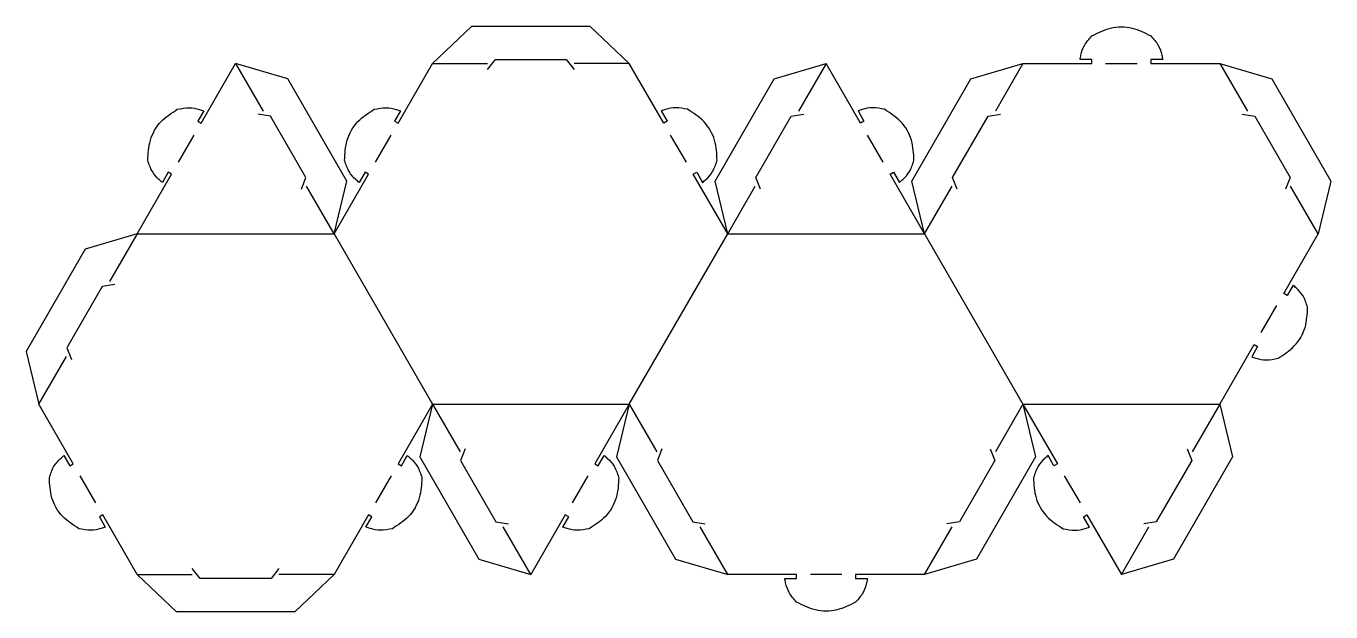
# Model space of a CAD drawing. Extents: x 51 to 163, y 167 to 218.
import ezdxf

# ---------------------------------------------------------------- set-up
doc = ezdxf.new("R2010")
doc.units = 0
doc.layers.get('0').update_dxf_attribs({"linetype": 'CONTINUOUS'})

msp = doc.modelspace()

# ---------------------------------------------------------------- linework, layer by layer
at = {"color": 5}
for points in [[(85.674468, 214.48889), (89.061121, 217.706209), (99.221081, 217.706209), (102.607734, 214.48889)], [(65.992587, 210.405479), (65.484589, 209.5256), (65.777883, 209.356267), (68.741203, 214.48889)], [(77.207835, 199.824259), (78.300789, 204.365847), (73.220811, 213.164625), (68.741205, 214.488893)], [(82.925852, 210.405479), (82.417855, 209.5256), (82.711149, 209.356267), (85.674468, 214.48889)], [(90.415782, 213.980893), (91.093112, 214.827557), (97.18909, 214.827557), (97.86642, 213.980893)], [(105.356352, 210.405482), (105.86435, 209.525603), (105.571056, 209.35627), (102.607737, 214.488893)], [(111.074369, 199.824257), (109.981416, 204.365844), (115.061393, 213.164622), (119.540999, 214.48889)], [(122.289621, 210.405482), (122.797618, 209.525603), (122.504324, 209.35627), (119.541005, 214.488893)], [(128.007638, 199.824257), (126.914684, 204.365844), (131.994662, 213.164622), (136.474268, 214.48889)], [(136.474268, 214.48889), (142.400912, 214.48889), (142.400912, 214.827557), (141.384915, 214.827557)], [(148.496886, 214.827557), (147.480889, 214.827557), (147.480889, 214.48889), (153.407533, 214.48889)], [(153.407536, 214.488893), (157.887142, 213.164627), (162.96712, 204.365847), (161.874166, 199.824259)], [(74.397241, 203.676359), (74.791807, 204.686274), (71.743818, 209.965543), (70.671921, 210.128797)], [(113.884964, 203.676356), (113.490398, 204.686271), (116.538386, 209.96554), (117.610283, 210.128794)], [(130.818232, 203.676356), (130.423666, 204.686271), (133.471655, 209.96554), (134.543552, 210.128794)], [(155.338252, 210.128797), (156.410149, 209.965543), (159.458138, 204.686274), (159.063571, 203.676359)], [(60.274573, 199.824257), (63.237892, 204.956877), (62.944601, 205.12621), (62.436604, 204.246332)], [(77.207838, 199.824257), (80.171157, 204.956877), (79.877866, 205.12621), (79.369869, 204.246332)], [(111.074367, 199.824259), (108.111047, 204.95688), (108.404338, 205.126213), (108.912335, 204.246335)], [(128.007635, 199.824259), (125.044316, 204.95688), (125.337607, 205.126213), (125.845604, 204.246335)], [(60.27457, 199.824259), (55.794964, 198.499994), (50.714986, 189.701214), (51.80794, 185.159626)], [(159.712132, 195.402182), (159.204135, 194.522306), (158.910844, 194.691636), (161.874163, 199.824259)], [(58.343854, 195.464163), (57.271957, 195.300909), (54.223968, 190.02164), (54.618534, 189.011725)], [(153.407533, 185.159626), (156.370853, 190.292246), (156.664146, 190.122916), (156.156149, 189.243037)], [(53.969976, 180.737531), (54.477976, 179.85765), (54.77127, 180.026983), (51.807937, 185.159626)], [(85.674502, 185.159606), (82.711169, 180.026963), (83.004462, 179.85763), (83.512462, 180.737511)], [(85.674468, 185.159626), (84.581509, 180.618021), (89.661509, 171.819202), (94.141135, 170.49493)], [(102.607768, 185.159606), (99.644434, 180.026963), (99.937728, 179.85763), (100.445728, 180.737511)], [(102.607734, 185.159626), (101.514775, 180.618021), (106.594775, 171.819202), (111.0744, 170.49493)], [(136.474302, 185.159606), (137.567261, 180.618002), (132.487261, 171.819182), (128.007635, 170.494911)], [(136.474268, 185.159626), (139.437601, 180.026983), (139.144307, 179.85765), (138.636307, 180.737531)], [(153.407567, 185.159606), (154.500526, 180.618002), (149.420526, 171.819182), (144.940901, 170.494911)], [(88.485077, 181.30751), (88.090508, 180.297589), (91.138508, 175.018298), (92.21041, 174.855043)], [(105.418342, 181.30751), (105.023773, 180.297589), (108.071773, 175.018298), (109.143676, 174.855043)], [(133.663693, 181.30749), (134.058262, 180.297569), (131.010262, 175.018278), (129.938359, 174.855024)], [(150.596958, 181.30749), (150.991528, 180.297569), (147.943528, 175.018278), (146.871625, 174.855024)], [(60.274604, 170.49493), (57.31127, 175.627573), (57.017976, 175.45824), (57.525976, 174.578358)], [(79.956462, 174.578339), (80.464462, 175.45822), (80.171169, 175.627553), (77.207835, 170.494911)], [(96.889728, 174.578339), (97.397728, 175.45822), (97.104434, 175.627553), (94.141101, 170.494911)], [(142.192307, 174.578358), (141.684307, 175.45824), (141.977601, 175.627573), (144.940934, 170.49493)], [(72.466522, 171.002908), (71.789191, 170.156244), (65.693214, 170.156244), (65.015883, 171.002908)], [(77.207835, 170.494911), (73.821183, 167.277591), (63.661222, 167.277591), (60.27457, 170.494911)], [(115.985016, 170.156244), (117.001013, 170.156244), (117.001013, 170.494911), (111.074369, 170.494911)], [(128.007635, 170.494911), (122.080991, 170.494911), (122.080991, 170.156244), (123.096988, 170.156244)]]:
    msp.add_lwpolyline(points, dxfattribs=at)
at = {"color": 1}
for points in [[(68.741205, 214.488893), (71.111861, 210.382797)], [(85.674468, 214.48889), (90.415782, 214.48889)], [(102.607734, 214.48889), (97.86642, 214.48889)], [(119.540999, 214.48889), (117.170344, 210.382794)], [(136.474268, 214.48889), (134.103612, 210.382794)], [(143.58624, 214.48889), (146.295562, 214.48889)], [(153.407536, 214.488893), (155.778192, 210.382797)], [(63.830558, 205.983404), (65.185217, 208.329743)], [(80.763824, 205.983404), (82.118482, 208.329743)], [(107.518381, 205.983407), (106.163722, 208.329746)], [(124.451649, 205.983407), (123.096991, 208.329746)], [(77.207835, 199.824259), (74.83718, 203.930356)], [(111.074369, 199.824257), (113.445025, 203.930353)], [(128.007638, 199.824257), (130.378293, 203.930353)], [(161.874166, 199.824259), (159.503511, 203.930356)], [(60.27457, 199.824259), (57.903914, 195.718163)], [(60.274604, 199.824341), (77.207937, 199.824341), (85.674604, 185.15951), (102.607655, 185.15951), (111.074321, 199.824341), (128.007655, 199.824341), (136.474321, 185.15951), (153.407655, 185.15951)], [(156.963519, 191.318773), (158.318177, 193.665112)], [(51.80794, 185.159626), (54.178595, 189.265722)], [(85.674468, 185.159626), (88.045135, 181.05351)], [(102.607734, 185.159626), (104.9784, 181.05351)], [(136.474302, 185.159606), (134.103635, 181.05349)], [(153.407567, 185.159606), (151.036901, 181.05349)], [(56.718604, 176.654103), (55.363937, 179.000453)], [(82.118502, 179.000434), (80.763835, 176.654083)], [(99.051768, 179.000434), (97.697101, 176.654083)], [(140.030268, 179.000453), (141.384934, 176.654103)], [(94.141135, 170.49493), (91.770468, 174.601043)], [(111.0744, 170.49493), (108.703734, 174.601043)], [(128.007635, 170.494911), (130.378302, 174.601024)], [(144.940901, 170.494911), (147.311567, 174.601024)], [(60.27457, 170.494911), (65.015883, 170.494911)], [(77.207835, 170.494911), (72.466522, 170.494911)], [(120.895663, 170.494911), (118.186341, 170.494911)]]:
    msp.add_lwpolyline(points, dxfattribs=at)
at = {"color": 5}
for points, knots in [([(141.384915, 214.827557), (141.40823, 214.953133), (141.485066, 215.366966), (141.730897, 216.114563), (142.165155, 216.597412), (142.400912, 216.859548)], [0, 0, 0, 0, 0.383747, 1.26463, 2.310838, 2.310838, 2.310838, 2.310838]), ([(142.400912, 216.859548), (142.925405, 217.129136), (144.00122, 217.6821), (145.880581, 217.6821), (146.956396, 217.129136), (147.480889, 216.859548)], [0, 0, 0, 0, 1.754114, 3.597958, 5.352072, 5.352072, 5.352072, 5.352072]), ([(147.480889, 216.859548), (147.716646, 216.597412), (148.150904, 216.114563), (148.396735, 215.366966), (148.473571, 214.953133), (148.496886, 214.827557)], [0, 0, 0, 0, 1.046208, 1.927092, 2.310838, 2.310838, 2.310838, 2.310838]), ([(61.184844, 206.142208), (61.21362, 206.731225), (61.272646, 207.939391), (62.212328, 209.566965), (63.229117, 210.222167), (63.724832, 210.541598)], [0, 0, 0, 0, 1.754113, 3.597957, 5.352072, 5.352072, 5.352072, 5.352072]), ([(63.724832, 210.541598), (64.069727, 210.6147), (64.705016, 210.749354), (65.47537, 210.588451), (65.872177, 210.448075), (65.992587, 210.405479)], [0, 0, 0, 0, 1.046208, 1.927091, 2.310838, 2.310838, 2.310838, 2.310838]), ([(78.118109, 206.142208), (78.146886, 206.731225), (78.205912, 207.939391), (79.145594, 209.566965), (80.162382, 210.222167), (80.658098, 210.541598)], [0, 0, 0, 0, 1.754113, 3.597957, 5.352072, 5.352072, 5.352072, 5.352072]), ([(80.658098, 210.541598), (81.002993, 210.6147), (81.638282, 210.749354), (82.408635, 210.588451), (82.805443, 210.448075), (82.925852, 210.405479)], [0, 0, 0, 0, 1.046208, 1.927091, 2.310838, 2.310838, 2.310838, 2.310838]), ([(107.624107, 210.5416), (107.279212, 210.614703), (106.643923, 210.749357), (105.873569, 210.588453), (105.476762, 210.448078), (105.356352, 210.405482)], [0, 0, 0, 0, 1.046208, 1.927091, 2.310838, 2.310838, 2.310838, 2.310838]), ([(110.164095, 206.14221), (110.135319, 206.731228), (110.076293, 207.939393), (109.136611, 209.566968), (108.119822, 210.222169), (107.624107, 210.5416)], [0, 0, 0, 0, 1.754113, 3.597957, 5.352072, 5.352072, 5.352072, 5.352072]), ([(124.557375, 210.5416), (124.21248, 210.614703), (123.577191, 210.749357), (122.806838, 210.588453), (122.41003, 210.448078), (122.289621, 210.405482)], [0, 0, 0, 0, 1.046208, 1.927091, 2.310838, 2.310838, 2.310838, 2.310838]), ([(127.097364, 206.14221), (127.068587, 206.731228), (127.009561, 207.939393), (126.06988, 209.566968), (125.053091, 210.222169), (124.557375, 210.5416)], [0, 0, 0, 0, 1.754113, 3.597957, 5.352072, 5.352072, 5.352072, 5.352072]), ([(62.436604, 204.246332), (62.339509, 204.329312), (62.019537, 204.60277), (61.495014, 205.189465), (61.293982, 205.806968), (61.184844, 206.142208)], [0, 0, 0, 0, 0.383747, 1.264632, 2.31084, 2.31084, 2.31084, 2.31084]), ([(79.369869, 204.246332), (79.272775, 204.329312), (78.952802, 204.60277), (78.428279, 205.189465), (78.227248, 205.806968), (78.118109, 206.142208)], [0, 0, 0, 0, 0.383747, 1.264632, 2.31084, 2.31084, 2.31084, 2.31084]), ([(108.912335, 204.246335), (109.00943, 204.329314), (109.329402, 204.602773), (109.853926, 205.189467), (110.054957, 205.806971), (110.164095, 206.14221)], [0, 0, 0, 0, 0.383747, 1.264632, 2.31084, 2.31084, 2.31084, 2.31084]), ([(125.845604, 204.246335), (125.942698, 204.329314), (126.262671, 204.602773), (126.787194, 205.189467), (126.988225, 205.806971), (127.097364, 206.14221)], [0, 0, 0, 0, 0.383747, 1.264632, 2.31084, 2.31084, 2.31084, 2.31084]), ([(160.963892, 193.506309), (160.854754, 193.841548), (160.653722, 194.459051), (160.129199, 195.045744), (159.809227, 195.319202), (159.712132, 195.402182)], [0, 0, 0, 0, 1.046208, 1.927091, 2.310838, 2.310838, 2.310838, 2.310838]), ([(158.423904, 189.106919), (158.919619, 189.426349), (159.936408, 190.08155), (160.87609, 191.709125), (160.935115, 192.917291), (160.963892, 193.506309)], [0, 0, 0, 0, 1.754114, 3.597958, 5.352072, 5.352072, 5.352072, 5.352072]), ([(156.156149, 189.243037), (156.276559, 189.200441), (156.673366, 189.060065), (157.443719, 188.899162), (158.079008, 189.033816), (158.423904, 189.106919)], [0, 0, 0, 0, 0.383747, 1.26463, 2.310838, 2.310838, 2.310838, 2.310838]), ([(52.718214, 178.84165), (52.827352, 179.17689), (53.028384, 179.794396), (53.552908, 180.381092), (53.872882, 180.654551), (53.969976, 180.737531)], [0, 0, 0, 0, 1.046212, 1.927099, 2.310847, 2.310847, 2.310847, 2.310847]), ([(83.512462, 180.737511), (83.609557, 180.654531), (83.92953, 180.381072), (84.454055, 179.794376), (84.655086, 179.17687), (84.764225, 178.84163)], [0, 0, 0, 0, 0.383749, 1.264635, 2.310847, 2.310847, 2.310847, 2.310847]), ([(100.445728, 180.737511), (100.542823, 180.654531), (100.862796, 180.381072), (101.38732, 179.794376), (101.588352, 179.17687), (101.697491, 178.84163)], [0, 0, 0, 0, 0.383749, 1.264635, 2.310847, 2.310847, 2.310847, 2.310847]), ([(138.636307, 180.737531), (138.539213, 180.654551), (138.219239, 180.381092), (137.694715, 179.794395), (137.493683, 179.17689), (137.384544, 178.84165)], [0, 0, 0, 0, 0.383749, 1.264635, 2.310847, 2.310847, 2.310847, 2.310847]), ([(55.258214, 174.44224), (54.762496, 174.761672), (53.745702, 175.416876), (52.806017, 177.044458), (52.746991, 178.25263), (52.718214, 178.84165)], [0, 0, 0, 0, 1.754123, 3.597974, 5.352096, 5.352096, 5.352096, 5.352096]), ([(84.764225, 178.84163), (84.735448, 178.252609), (84.676422, 177.044437), (83.736737, 175.416855), (82.719943, 174.761652), (82.224225, 174.44222)], [0, 0, 0, 0, 1.754123, 3.597975, 5.352097, 5.352097, 5.352097, 5.352097]), ([(101.697491, 178.84163), (101.668714, 178.252609), (101.609688, 177.044437), (100.670003, 175.416855), (99.653209, 174.761652), (99.157491, 174.44222)], [0, 0, 0, 0, 1.754123, 3.597975, 5.352097, 5.352097, 5.352097, 5.352097]), ([(137.384544, 178.84165), (137.413321, 178.252629), (137.472347, 177.044457), (138.412032, 175.416875), (139.428826, 174.761671), (139.924544, 174.44224)], [0, 0, 0, 0, 1.754123, 3.597975, 5.352097, 5.352097, 5.352097, 5.352097]), ([(57.525976, 174.578358), (57.405566, 174.535762), (57.008757, 174.395387), (56.238401, 174.234483), (55.60311, 174.369137), (55.258214, 174.44224)], [0, 0, 0, 0, 0.383748, 1.264635, 2.310846, 2.310846, 2.310846, 2.310846]), ([(82.224225, 174.44222), (81.879329, 174.369117), (81.244038, 174.234462), (80.473682, 174.395366), (80.076873, 174.535742), (79.956462, 174.578339)], [0, 0, 0, 0, 1.046212, 1.927098, 2.310847, 2.310847, 2.310847, 2.310847]), ([(99.157491, 174.44222), (98.812595, 174.369117), (98.177303, 174.234462), (97.406947, 174.395366), (97.010138, 174.535742), (96.889728, 174.578339)], [0, 0, 0, 0, 1.046212, 1.927098, 2.310847, 2.310847, 2.310847, 2.310847]), ([(139.924544, 174.44224), (140.269441, 174.369136), (140.904732, 174.234482), (141.675088, 174.395386), (142.071897, 174.535762), (142.192307, 174.578358)], [0, 0, 0, 0, 1.046212, 1.927098, 2.310847, 2.310847, 2.310847, 2.310847]), ([(117.001013, 168.124252), (116.765257, 168.386389), (116.330998, 168.869238), (116.085167, 169.616835), (116.008332, 170.030668), (115.985016, 170.156244)], [0, 0, 0, 0, 1.046208, 1.927092, 2.310838, 2.310838, 2.310838, 2.310838]), ([(123.096988, 170.156244), (123.073673, 170.030668), (122.996837, 169.616835), (122.751006, 168.869238), (122.316748, 168.386389), (122.080991, 168.124252)], [0, 0, 0, 0, 0.383747, 1.26463, 2.310838, 2.310838, 2.310838, 2.310838]), ([(122.080991, 168.124252), (121.556498, 167.854665), (120.480683, 167.3017), (118.601321, 167.3017), (117.525506, 167.854665), (117.001013, 168.124252)], [0, 0, 0, 0, 1.754114, 3.597958, 5.352072, 5.352072, 5.352072, 5.352072])]:
    msp.add_open_spline(points, degree=3, knots=knots, dxfattribs=at)

doc.saveas('drawing.dxf')
